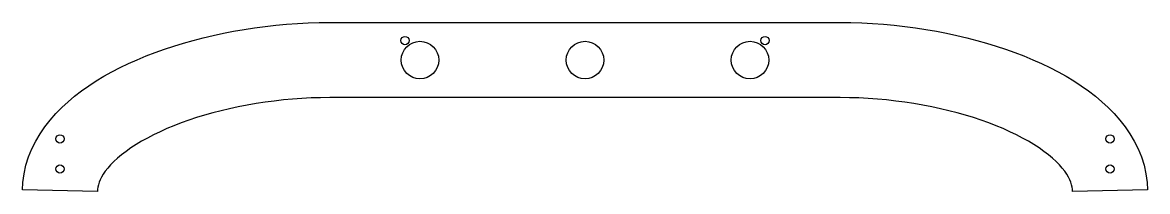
# Model space of a CAD drawing. Header units: millimetres. Extents: x -375 to 375, y 258 to 370.
import ezdxf

# ---------------------------------------------------------------- set-up
doc = ezdxf.new("R2010")
doc.units = ezdxf.units.MM

msp = doc.modelspace()

# ---------------------------------------------------------------- linework, layer by layer
at = {"layer": 'HOLES'}
for centre, radius in [((-120, 358), 2.75), ((120, 358), 2.75), ((-110, 345), 12.5), ((0, 345), 12.5), ((110, 345), 12.5), ((-350, 292.5), 2.75), ((350, 292.5), 2.75), ((-350, 272.5), 2.75), ((350, 272.5), 2.75)]:
    msp.add_circle(centre, radius, dxfattribs=at)
at = {"layer": 'OUTLINE'}
msp.add_lwpolyline([(-374.975, 258.622), (-374.733, 263.459), (-373.941, 269.329), (-372.652, 275.055), (-370.901, 280.6), (-368.726, 285.939), (-366.168, 291.057), (-363.266, 295.95), (-360.054, 300.619), (-356.561, 305.073), (-352.811, 309.32), (-348.823, 313.374), (-344.616, 317.244), (-340.2, 320.943), (-335.588, 324.48), (-330.789, 327.862), (-325.812, 331.099), (-320.663, 334.195), (-315.349, 337.156), (-309.877, 339.985), (-304.254, 342.686), (-298.485, 345.261), (-292.578, 347.711), (-286.538, 350.038), (-280.371, 352.241), (-274.084, 354.321), (-267.684, 356.278), (-261.177, 358.111), (-254.57, 359.819), (-247.87, 361.401), (-241.083, 362.856), (-234.217, 364.183), (-227.278, 365.378), (-220.274, 366.442), (-213.21, 367.371), (-206.096, 368.164), (-198.937, 368.818), (-191.74, 369.331), (-184.514, 369.701), (-177.264, 369.925), (-170.005, 370), (170.005, 370), (177.264, 369.925), (184.514, 369.701), (191.74, 369.331), (198.937, 368.818), (206.096, 368.164), (213.21, 367.371), (220.274, 366.442), (227.278, 365.378), (234.217, 364.183), (241.083, 362.856), (247.87, 361.401), (254.57, 359.819), (261.177, 358.111), (267.684, 356.278), (274.084, 354.321), (280.371, 352.241), (286.538, 350.038), (292.578, 347.711), (298.485, 345.261), (304.254, 342.686), (309.877, 339.985), (315.349, 337.156), (320.663, 334.195), (325.812, 331.099), (330.789, 327.862), (335.588, 324.48), (340.2, 320.943), (344.616, 317.244), (348.823, 313.374), (352.811, 309.32), (356.561, 305.073), (360.054, 300.619), (363.266, 295.95), (366.168, 291.057), (368.726, 285.939), (370.901, 280.6), (372.652, 275.055), (373.941, 269.329), (374.733, 263.459), (374.975, 258.622), (325.025, 257.5), (324.933, 258.994), (324.731, 260.478), (324.386, 262.002), (323.879, 263.6), (323.188, 265.291), (322.289, 267.086), (321.161, 268.985), (319.786, 270.981), (318.152, 273.061), (316.252, 275.211), (314.082, 277.415), (311.644, 279.656), (308.941, 281.919), (305.979, 284.189), (302.765, 286.454), (299.308, 288.701), (295.618, 290.92), (291.704, 293.1), (287.576, 295.234), (283.246, 297.314), (278.724, 299.332), (274.02, 301.283), (269.145, 303.16), (264.109, 304.959), (258.924, 306.675), (253.598, 308.303), (248.144, 309.84), (242.57, 311.281), (236.886, 312.623), (231.104, 313.862), (225.233, 314.996), (219.282, 316.022), (213.262, 316.936), (207.182, 317.735), (201.053, 318.418), (194.883, 318.982), (188.684, 319.424), (182.464, 319.743), (176.233, 319.935), (169.995, 320), (-169.995, 320), (-176.233, 319.935), (-182.464, 319.743), (-188.684, 319.424), (-194.883, 318.982), (-201.053, 318.418), (-207.182, 317.735), (-213.262, 316.936), (-219.282, 316.022), (-225.233, 314.996), (-231.104, 313.862), (-236.886, 312.623), (-242.57, 311.281), (-248.144, 309.84), (-253.598, 308.303), (-258.924, 306.675), (-264.109, 304.959), (-269.145, 303.16), (-274.02, 301.283), (-278.724, 299.332), (-283.246, 297.314), (-287.576, 295.234), (-291.704, 293.1), (-295.618, 290.92), (-299.308, 288.701), (-302.765, 286.454), (-305.979, 284.189), (-308.941, 281.919), (-311.644, 279.656), (-314.082, 277.415), (-316.252, 275.211), (-318.152, 273.061), (-319.786, 270.981), (-321.161, 268.985), (-322.289, 267.086), (-323.188, 265.291), (-323.879, 263.6), (-324.386, 262.002), (-324.731, 260.478), (-324.933, 258.994), (-325.025, 257.5)], close=True, dxfattribs=at)

doc.saveas('drawing.dxf')
